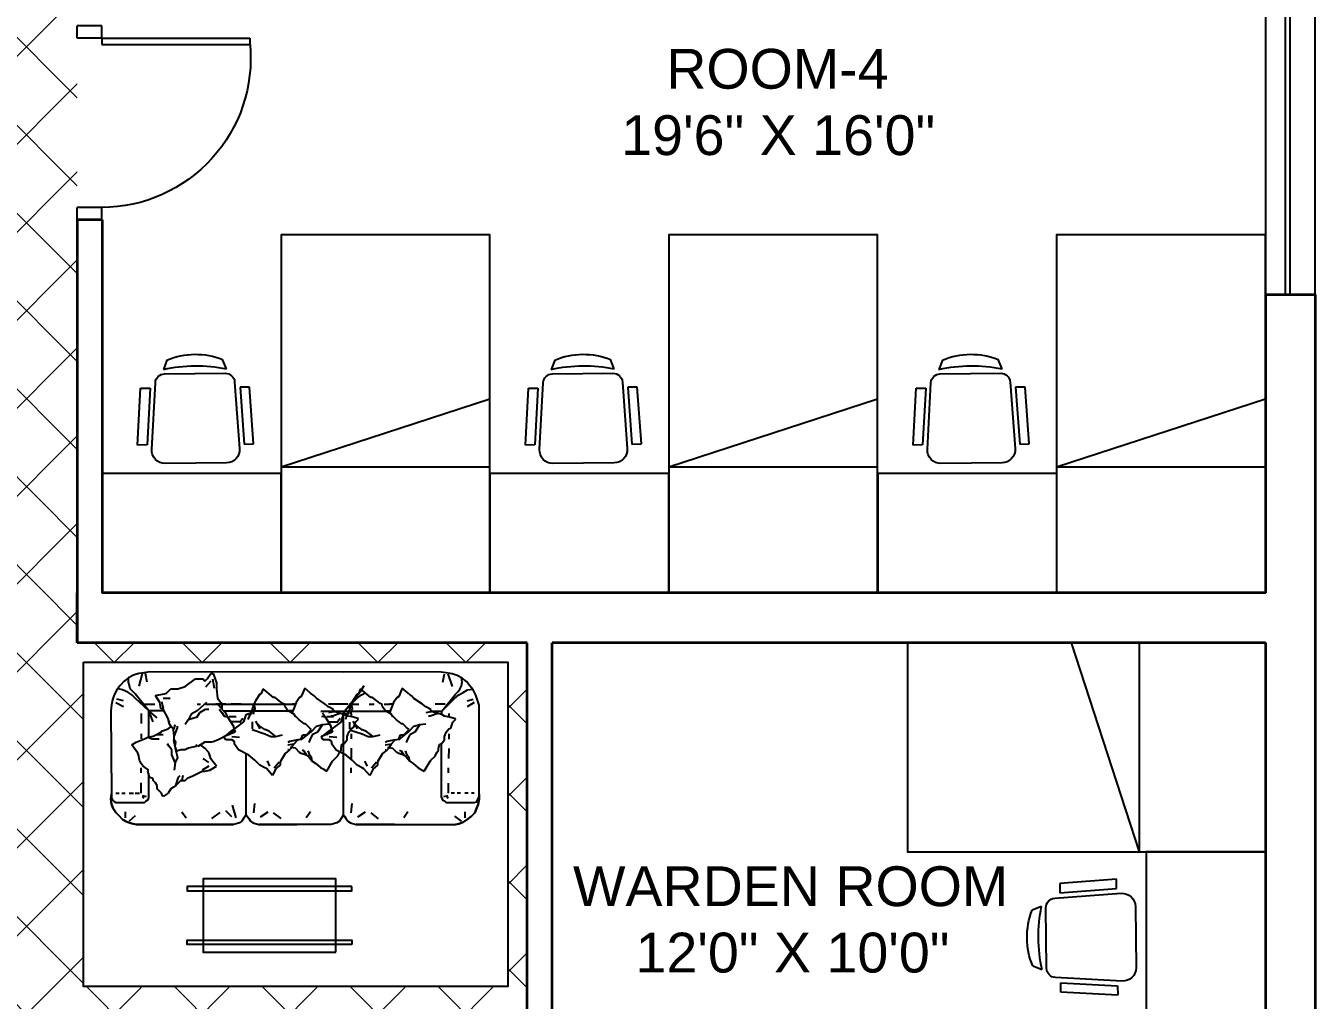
# Model space of a CAD drawing. Header units: inches. Extents: x 132383 to 134532, y 19213 to 20900.
# Drawn here: x 132694.9 to 132954.2, y 20085.7 to 20281.6 of the extents above; entities that cross this region are included whole.
import ezdxf

# ---------------------------------------------------------------- set-up
doc = ezdxf.new("R2010")
doc.units = ezdxf.units.IN
doc.header["$MEASUREMENT"] = 0
for name, color, linetype, lineweight in [('A-Door', 252, 'Continuous', 25), ('A-Hatch', 253, 'Continuous', 9), ('A-Text', 252, 'Continuous', 25), ('A-Wall', 13, 'Continuous', 35), ('A-Win', 140, 'Continuous', 25)]:
    doc.layers.add(name, color=color, linetype=linetype, lineweight=lineweight)
doc.layers.add('A-FURNITURE', color=35, linetype='Continuous')
doc.styles.get("Standard").update_dxf_attribs({"font": 'arial.ttf', "height": 12})

# ---------------------------------------------------------------- blocks, each defined once
blk = doc.blocks.new('bed')
at = {"layer": 'A-FURNITURE'}
for q in [(116487.93, 2680.49), (116487.93, 2666.82)]:
    blk.add_line((116445.93, 2680.49), q, dxfattribs=at)
blk.add_lwpolyline([(116445.93, 2705.82), (116487.93, 2705.82), (116487.93, 2633.82), (116445.93, 2633.82)], close=True, dxfattribs=at)
blk = doc.blocks.new('StuLL_as_2')
for p, q in [((162.9, 577), (-162.9, 577)), ((-232.8, 502.6), (-210.5, 148.9)), ((210.5, 148.9), (232.8, 502.6)), ((-257.8, 478.3), (-307.9, 478.3)), ((-307.9, 478.3), (-288.8, 176.7)), ((-238.7, 176.7), (-257.8, 478.3)), ((238.7, 176.7), (257.8, 478.3)), ((257.8, 478.3), (307.9, 478.3)), ((307.9, 478.3), (288.8, 176.7)), ((-288.8, 176.7), (-238.7, 176.7)), ((288.8, 176.7), (238.7, 176.7)), ((-147.9, 28.8), (-167.4, 78.2)), ((-160.6, 102), (160.6, 102)), ((167.4, 78.2), (147.9, 28.8))]:
    blk.add_line(p, q)
for centre, radius, start, end in [((-162.9, 507), 70, 90, 183.61388), ((162.9, 507), 70, 356.38612, 90), ((-160.6, 152), 50, 183.61388, 270), ((160.6, 152), 50, 270, 356.38612), ((0, 872.7), 812, 258.10424, 281.89576), ((0, 394.4), 394.4, 247.98272, 292.01728)]:
    blk.add_arc(centre, radius, start, end)
blk = doc.blocks.new('kjk')
at = {"layer": 'A-Wall'}
for p, q in [((120211.25, 18898.46), (120211.25, 18908.46)), ((120283.25, 18908.46), (120283.25, 18898.46))]:
    blk.add_line(p, q, dxfattribs=at)
at = {"layer": 'A-Win'}
for p, q in [((120211.25, 18908.46), (120283.25, 18908.46)), ((120211.25, 18903.46), (120283.25, 18903.46)), ((120211.25, 18902.46), (120283.25, 18902.46)), ((120283.25, 18898.46), (120211.25, 18898.46))]:
    blk.add_line(p, q, dxfattribs=at)
blk = doc.blocks.new('D1')
for p, q in [((78341.38, 19846.48), (78341.38, 19876.27)), ((78341.38, 19876.27), (78342.62, 19876.27)), ((78342.62, 19846.48), (78342.62, 19876.25)), ((78306.11, 19846.48), (78308.59, 19846.48)), ((78306.11, 19846.48), (78306.11, 19841.51)), ((78308.59, 19846.48), (78308.59, 19841.51)), ((78342.62, 19846.48), (78341.38, 19846.48)), ((78342.62, 19846.48), (78342.62, 19841.51)), ((78342.62, 19846.48), (78345.11, 19846.48)), ((78345.11, 19846.48), (78345.11, 19841.51)), ((78306.11, 19841.51), (78308.59, 19841.51)), ((78342.62, 19841.51), (78345.11, 19841.51))]:
    blk.add_line(p, q)
blk.add_arc((78338.61, 19846.37), 30.02, 84.7063, 179.8051)
blk = doc.blocks.new('sofa 3')
for p, q in [((-39, 31.875), (-39.75, 31.125)), ((-39.75, 31.125), (-39, 31.875)), ((-38.0625, 32.625), (-39, 31.875)), ((-39, 31.875), (-38.0625, 32.625)), ((-37.125, 33.1875), (-38.0625, 32.625)), ((-38.0625, 32.625), (-37.125, 33.1875)), ((-37.5, 30.9375), (-37.5, 32.25)), ((-36.1875, 33.5625), (-37.125, 33.1875)), ((-37.125, 33.1875), (-36.1875, 33.5625)), ((-35.25, 31.875), (-36.75, 33)), ((-35.0625, 33.75), (-36.1875, 33.5625)), ((-36.1875, 33.5625), (-35.0625, 33.75)), ((-13.5, 33.75), (-35.0625, 33.75)), ((-35.0625, 33.75), (-13.5, 33.75)), ((-24.9375, 30.9375), (-24, 32.25)), ((-21.9375, 33.75), (-13.5, 33.75)), ((-13.5, 33.75), (-21.9375, 33.75)), ((-16.6875, 31.125), (-18.375, 32.4375)), ((-13.875, 32.0625), (-15.5625, 30.9375)), ((-12.9375, 33.5625), (-13.5, 33.75)), ((-12.9375, 33.5625), (-13.5, 33.75)), ((-12.9375, 33.5625), (-13.5, 33.75)), ((-12.9375, 33.5625), (-13.5, 33.75)), ((-12.1875, 33.375), (-12.9375, 33.5625)), ((-12.1875, 33.375), (-12.9375, 33.5625)), ((-12.1875, 33.375), (-12.9375, 33.5625)), ((-12.1875, 33.375), (-12.9375, 33.5625)), ((-11.625, 33), (-12.1875, 33.375)), ((-11.625, 33), (-12.1875, 33.375)), ((-11.625, 33), (-12.1875, 33.375)), ((-11.625, 33), (-12.1875, 33.375)), ((-11.25, 32.4375), (-11.625, 33)), ((-11.25, 32.4375), (-11.625, 33)), ((-11.25, 32.4375), (-11.625, 33)), ((-11.25, 32.4375), (-11.625, 33)), ((-10.875, 31.875), (-11.25, 32.4375)), ((-10.875, 31.875), (-11.25, 32.4375)), ((-10.875, 31.875), (-11.25, 32.4375)), ((-10.6875, 31.5938), (-11.25, 32.4375)), ((-10.6875, 31.5938), (-10.125, 32.4375)), ((-10.6875, 31.5938), (-10.6875, 8.625)), ((-10.5, 31.875), (-10.125, 32.4375)), ((-10.5, 31.875), (-10.125, 32.4375)), ((-10.5, 31.875), (-10.125, 32.4375)), ((-10.125, 32.4375), (-9.75, 33)), ((-10.125, 32.4375), (-9.75, 33)), ((-10.125, 32.4375), (-9.75, 33)), ((-10.125, 32.4375), (-9.75, 33)), ((-9.75, 33), (-9.1875, 33.375)), ((-9.75, 33), (-9.1875, 33.375)), ((-9.75, 33), (-9.1875, 33.375)), ((-9.75, 33), (-9.1875, 33.375)), ((-9.1875, 33.375), (-8.4375, 33.5625)), ((-9.1875, 33.375), (-8.4375, 33.5625)), ((-9.1875, 33.375), (-8.4375, 33.5625)), ((-9.1875, 33.375), (-8.4375, 33.5625)), ((-8.4375, 33.5625), (-7.875, 33.75)), ((-8.4375, 33.5625), (-7.875, 33.75)), ((-8.4375, 33.5625), (-7.875, 33.75)), ((-8.4375, 33.5625), (-7.875, 33.75)), ((-7.875, 33.75), (8.0625, 33.75)), ((-3.375, 30.9375), (-2.4375, 32.25)), ((8.0625, 33.75), (-0.375, 33.75)), ((-0.375, 33.75), (8.0625, 33.75)), ((8.0625, 33.75), (-0.375, 33.75)), ((4.875, 31.125), (3.1875, 32.4375)), ((7.6875, 32.0625), (6, 30.9375)), ((8.625, 33.5625), (8.0625, 33.75)), ((8.625, 33.5625), (8.0625, 33.75)), ((8.625, 33.5625), (8.0625, 33.75)), ((8.625, 33.5625), (8.0625, 33.75)), ((9.375, 33.375), (8.625, 33.5625)), ((9.375, 33.375), (8.625, 33.5625)), ((9.375, 33.375), (8.625, 33.5625)), ((9.375, 33.375), (8.625, 33.5625)), ((9.9375, 33), (9.375, 33.375)), ((9.9375, 33), (9.375, 33.375)), ((9.9375, 33), (9.375, 33.375)), ((9.9375, 33), (9.375, 33.375)), ((10.3125, 32.4375), (9.9375, 33)), ((10.3125, 32.4375), (9.9375, 33)), ((10.3125, 32.4375), (9.9375, 33)), ((10.3125, 32.4375), (9.9375, 33)), ((10.6875, 31.875), (10.3125, 32.4375)), ((10.6875, 31.875), (10.3125, 32.4375)), ((10.6875, 31.875), (10.3125, 32.4375)), ((10.875, 31.5938), (10.3125, 32.4375)), ((10.875, 31.5938), (11.4375, 32.4375)), ((10.875, 31.5938), (10.875, 18)), ((11.0625, 31.875), (11.4375, 32.4375)), ((11.0625, 31.875), (11.4375, 32.4375)), ((11.0625, 31.875), (11.4375, 32.4375)), ((11.4375, 32.4375), (11.8125, 33)), ((11.4375, 32.4375), (11.8125, 33)), ((11.4375, 32.4375), (11.8125, 33)), ((11.4375, 32.4375), (11.8125, 33)), ((11.8125, 33), (12.375, 33.375)), ((11.8125, 33), (12.375, 33.375)), ((11.8125, 33), (12.375, 33.375)), ((11.8125, 33), (12.375, 33.375)), ((12.375, 33.375), (13.125, 33.5625)), ((12.375, 33.375), (13.125, 33.5625)), ((12.375, 33.375), (13.125, 33.5625)), ((12.375, 33.375), (13.125, 33.5625)), ((13.125, 33.5625), (13.6875, 33.75)), ((13.125, 33.5625), (13.6875, 33.75)), ((13.125, 33.5625), (13.6875, 33.75)), ((13.125, 33.5625), (13.6875, 33.75)), ((13.125, 32.25), (13.875, 29.4375)), ((13.6875, 33.75), (35.25, 33.75)), ((35.25, 33.75), (13.6875, 33.75)), ((14.0625, 32.0625), (15.375, 30.75)), ((16.6875, 31.125), (18.5625, 32.4375)), ((25.125, 30.9375), (24.1875, 32.25)), ((35.25, 33.75), (36.1875, 33.5625)), ((36.1875, 33.5625), (35.25, 33.75)), ((35.4375, 31.875), (36.75, 33)), ((36.1875, 33.5625), (37.3125, 33.1875)), ((37.3125, 33.1875), (36.1875, 33.5625)), ((37.3125, 33.1875), (38.25, 32.625)), ((38.25, 32.625), (37.3125, 33.1875)), ((37.6875, 30.9375), (37.6875, 32.25)), ((38.25, 32.625), (39, 31.875)), ((39, 31.875), (38.25, 32.625)), ((39, 31.875), (39.75, 31.125)), ((39.75, 31.125), (39, 31.875)), ((-40.5, 29.25), (-40.6875, 28.125)), ((-40.6875, 28.125), (-40.5, 29.25)), ((-40.125, 30.1875), (-40.5, 29.25)), ((-40.5, 29.25), (-40.125, 30.1875)), ((-40.125, 28.6875), (-40.3125, 28.3125)), ((-39.75, 31.125), (-40.125, 30.1875)), ((-40.125, 30.1875), (-39.75, 31.125)), ((-39.5625, 28.875), (-40.125, 28.6875)), ((-39.1875, 28.875), (-39.5625, 28.875)), ((-38.8125, 28.875), (-39.1875, 28.875)), ((-34.125, 28.875), (-38.8125, 28.875)), ((-33.75, 28.875), (-34.125, 28.875)), ((-33.375, 28.875), (-33.75, 28.875)), ((-33, 28.5), (-33.375, 28.875)), ((-12.375, 31.125), (-12.5625, 29.0625)), ((9.1875, 31.125), (9, 29.0625)), ((33.375, 28.875), (33, 28.5)), ((33.75, 28.875), (33.375, 28.875)), ((34.3125, 28.875), (33.75, 28.875)), ((38.8125, 28.875), (34.3125, 28.875)), ((39.375, 28.875), (38.8125, 28.875)), ((39.75, 28.875), (39.375, 28.875)), ((39.75, 31.125), (40.3125, 30.1875)), ((40.3125, 30.1875), (39.75, 31.125)), ((40.125, 28.6875), (39.75, 28.875)), ((40.5, 28.3125), (40.125, 28.6875)), ((40.3125, 30.1875), (40.6875, 29.25)), ((40.6875, 29.25), (40.3125, 30.1875)), ((40.6875, 29.25), (40.875, 28.125)), ((40.875, 28.125), (40.6875, 29.25)), ((-40.6875, 27), (-40.6875, 28.125)), ((-40.6875, 28.125), (-40.6875, 27)), ((-40.5, 27.9375), (-40.6875, 27.5625)), ((-40.6875, 27.5625), (-40.6875, 27)), ((-40.6875, 27), (-40.6875, 8.625)), ((-40.6875, 27), (-40.6875, 8.625)), ((-40.3125, 28.3125), (-40.5, 27.9375)), ((-39.5625, 26.8125), (-39, 26.8125)), ((-38.25, 26.8125), (-37.5, 26.8125)), ((-36.5625, 26.8125), (-35.8125, 26.8125)), ((-35.25, 26.8125), (-34.5, 26.8125)), ((-33.9375, 26.8125), (-33.9375, 24.5625)), ((-33.75, 27.5625), (-33.5625, 27.9375)), ((-33.75, 27.375), (-32.8125, 27.5625)), ((-32.625, 28.3125), (-33, 28.5)), ((-32.4375, 27.9375), (-32.625, 28.3125)), ((-32.25, 27.5625), (-32.4375, 27.9375)), ((-32.25, 27), (-32.25, 27.5625)), ((-32.25, 15.75), (-32.25, 27)), ((27, 25.5), (27.5625, 25.875)), ((27.5625, 25.875), (28.125, 26.8125)), ((28.125, 26.8125), (29.25, 27.5625)), ((29.25, 27.5625), (29.4375, 27.375)), ((29.4375, 27.375), (29.625, 26.8125)), ((29.625, 26.8125), (30.5625, 25.875)), ((30.5625, 25.875), (30.5625, 25.5)), ((32.625, 28.3125), (32.4375, 27.9375)), ((32.4375, 27.9375), (32.4375, 27.5625)), ((32.4375, 27.5625), (32.4375, 27)), ((32.4375, 27), (32.4375, 22.5)), ((33, 28.5), (32.625, 28.3125)), ((33.9375, 27.375), (33, 27.5625)), ((33.9375, 27.5625), (33.5625, 27.9375)), ((34.125, 26.8125), (34.125, 24.5625)), ((35.4375, 26.8125), (34.5, 26.8125)), ((36.75, 26.8125), (35.8125, 26.8125)), ((38.4375, 26.8125), (37.6875, 26.8125)), ((39.75, 26.8125), (39, 26.8125)), ((40.6875, 27.9375), (40.5, 28.3125)), ((40.875, 28.125), (40.6875, 27)), ((40.6875, 27), (40.875, 28.125)), ((40.6875, 27.5625), (40.6875, 27.9375)), ((40.6875, 27), (40.6875, 27.5625)), ((40.875, 8.625), (40.6875, 27)), ((40.875, 8.625), (40.6875, 27)), ((-17.25, 21.375), (-16.5, 22.875)), ((-16.5, 22.875), (-15.1875, 21.375)), ((4.3125, 21.375), (5.0625, 22.875)), ((5.0625, 22.875), (6.375, 21.375)), ((22.875, 23.0625), (20.625, 21.9375)), ((23.8125, 23.4375), (22.875, 23.0625)), ((23.4375, 23.25), (23.4375, 23.25)), ((24.375, 24), (23.8125, 23.4375)), ((25.3125, 24), (24.375, 24)), ((24.9375, 22.875), (25.125, 24)), ((25.125, 24), (25.3125, 24)), ((25.3125, 24), (26.4375, 25.125)), ((25.875, 23.25), (25.5, 22.875)), ((26.4375, 25.125), (25.875, 23.25)), ((26.4375, 25.125), (27, 25.5)), ((30.5625, 25.5), (30.5625, 25.125)), ((30.5625, 25.125), (30.9375, 24.5625)), ((30.9375, 24.5625), (31.5, 24)), ((31.5, 24), (31.5, 23.625)), ((31.5, 23.625), (32.25, 23.25)), ((32.25, 23.25), (32.625, 21.9375)), ((-33.9375, 22.3125), (-33.9375, 21.1875)), ((-28.5, 21.9375), (-29.8125, 19.6875)), ((-27.5625, 21.375), (-28.5, 21.9375)), ((-27.1875, 21.1875), (-27.5625, 21.375)), ((-26.0625, 20.25), (-27.1875, 21.1875)), ((-25.3125, 19.6875), (-26.0625, 20.25)), ((-18.1875, 20.625), (-17.25, 21.375)), ((-18.1875, 19.875), (-18.1875, 20.625)), ((-16.875, 21.1875), (-18, 19.875)), ((-15.9375, 20.8125), (-15.375, 19.6875)), ((-15.1875, 21.375), (-14.8125, 21.1875)), ((-14.8125, 21.1875), (-13.6875, 20.625)), ((-13.6875, 20.625), (-12.5625, 19.5)), ((-12.375, 22.3125), (-12.375, 21.1875)), ((-6.9375, 21.9375), (-8.25, 19.6875)), ((-6, 21.375), (-6.9375, 21.9375)), ((-5.625, 21.1875), (-6, 21.375)), ((-4.5, 20.25), (-5.625, 21.1875)), ((-3.75, 19.6875), (-4.5, 20.25)), ((3.375, 20.625), (4.3125, 21.375)), ((3.375, 19.875), (3.375, 20.625)), ((4.6875, 21.1875), (3.5625, 19.875)), ((5.625, 20.8125), (6.1875, 19.6875)), ((6.375, 21.375), (6.75, 21.1875)), ((6.75, 21.1875), (7.875, 20.625)), ((7.875, 20.625), (9, 19.5)), ((18.9375, 21.75), (17.4375, 20.8125)), ((17.4375, 20.8125), (18.75, 19.125)), ((20.0625, 21.9375), (18.9375, 21.75)), ((19.125, 20.8125), (20.625, 21.75)), ((19.125, 20.0625), (20.4375, 19.125)), ((20.625, 21.9375), (20.0625, 21.9375)), ((26.0625, 18.9375), (26.625, 20.0625)), ((26.625, 20.0625), (26.8125, 21.75)), ((26.625, 20.0625), (27.375, 18.375)), ((32.625, 21.9375), (32.4375, 21.75)), ((32.4375, 21.75), (33.1875, 21.1875)), ((33.1875, 21.1875), (33.75, 20.8125)), ((33.75, 20.8125), (34.125, 20.25)), ((34.125, 22.3125), (34.125, 21.1875)), ((34.125, 20.25), (34.5, 19.5)), ((-33.9375, 16.875), (-33.9375, 19.125)), ((-31.3125, 17.8125), (-31.6875, 17.25)), ((-31.6875, 17.25), (-31.6875, 16.875)), ((-30.9375, 18.5625), (-31.3125, 17.8125)), ((-30, 19.5), (-30.9375, 18.5625)), ((-29.8125, 19.6875), (-30, 19.5)), ((-25.3125, 19.6875), (-25.125, 18.75)), ((-24.5625, 18.75), (-25.3125, 19.6875)), ((-25.125, 18.75), (-24.75, 18.375)), ((-24.75, 18.375), (-24.375, 17.4375)), ((-24, 18.375), (-24.5625, 18.75)), ((-23.4375, 17.4375), (-24, 18.375)), ((-24, 18.375), (-22.875, 18)), ((-23.0625, 17.25), (-23.4375, 17.4375)), ((-22.875, 18), (-22.5, 17.8125)), ((-22.5, 17.8125), (-21.5625, 16.875)), ((-20.625, 16.875), (-20.25, 17.25)), ((-20.25, 17.25), (-19.3125, 18)), ((-20.0625, 17.25), (-19.875, 17.25)), ((-19.3125, 18), (-18.1875, 19.875)), ((-12.5625, 19.5), (-11.25, 18.375)), ((-12.375, 16.875), (-12.375, 19.125)), ((-11.25, 18.375), (-9, 17.25)), ((-9.75, 17.8125), (-10.125, 17.25)), ((-10.125, 17.25), (-10.125, 16.875)), ((-9.375, 18.5625), (-9.75, 17.8125)), ((-8.4375, 19.5), (-9.375, 18.5625)), ((-9, 17.25), (-8.0625, 15.9375)), ((-8.25, 19.6875), (-8.4375, 19.5)), ((-3.75, 19.6875), (-3.5625, 18.75)), ((-3, 18.75), (-3.75, 19.6875)), ((-3.5625, 18.75), (-3.1875, 18.375)), ((-3.1875, 18.375), (-2.8125, 17.4375)), ((-2.4375, 18.375), (-3, 18.75)), ((-1.875, 17.4375), (-2.4375, 18.375)), ((-2.4375, 18.375), (-1.3125, 18)), ((-1.5, 17.25), (-1.875, 17.4375)), ((-1.3125, 18), (-0.9375, 17.8125)), ((-0.9375, 17.8125), (0, 16.875)), ((0.9375, 16.875), (1.3125, 17.25)), ((1.3125, 17.25), (2.25, 18)), ((1.5, 17.25), (1.6875, 17.25)), ((2.25, 18), (3.375, 19.875)), ((9, 19.5), (10.3125, 18.375)), ((10.3125, 18.375), (12.5625, 17.25)), ((12.5625, 17.25), (13.5, 15.9375)), ((18.75, 19.125), (18.75, 18.9375)), ((18.75, 18.9375), (19.125, 17.8125)), ((19.125, 17.8125), (20.0625, 16.875)), ((24.1875, 17.0625), (24.375, 17.25)), ((24.375, 17.25), (25.3125, 17.25)), ((25.3125, 17.25), (26.0625, 17.4375)), ((26.4375, 17.4375), (26.0625, 18.9375)), ((26.0625, 17.4375), (26.25, 17.4375)), ((26.25, 17.4375), (26.625, 16.5)), ((27, 15), (26.4375, 17.4375)), ((27.375, 18.375), (27.375, 17.25)), ((27.375, 17.25), (27.9375, 16.5)), ((34.5, 19.5), (34.6875, 18.375)), ((34.6875, 18.375), (34.875, 18)), ((34.875, 18), (36.1875, 16.125)), ((-33.9375, 13.6875), (-33.9375, 14.8125)), ((-32.25, 15.9375), (-33, 15)), ((-33, 15), (-33, 14.25)), ((-31.875, 15.9375), (-32.25, 15.9375)), ((-31.6875, 16.875), (-31.875, 15.9375)), ((-25.3125, 13.875), (-24.75, 15)), ((-22.875, 15), (-25.125, 13.125)), ((-24.75, 15), (-24.5625, 15.5625)), ((-22.875, 14.8125), (-23.25, 13.875)), ((-22.125, 15), (-22.875, 14.8125)), ((-21.1875, 15.9375), (-22.125, 15)), ((-22.125, 15), (-20.25, 15.375)), ((-21.5625, 16.875), (-20.4375, 16.6875)), ((-21.1875, 15.9375), (-20.625, 16.875)), ((-20.8125, 15.9375), (-21.1875, 15.9375)), ((-19.875, 16.125), (-20.8125, 15.9375)), ((-20.25, 15.375), (-19.875, 15.5625)), ((-12.375, 13.6875), (-12.375, 14.8125)), ((-10.6875, 15.9375), (-11.4375, 15)), ((-11.4375, 15), (-11.4375, 14.25)), ((-10.3125, 15.9375), (-10.6875, 15.9375)), ((-10.125, 16.875), (-10.3125, 15.9375)), ((-7.5, 14.25), (-9.1875, 14.4375)), ((-8.0625, 15.9375), (-8.0625, 15.375)), ((-8.0625, 15.375), (-7.5, 15)), ((-7.5, 15), (-6.1875, 15)), ((-5.8125, 14.4375), (-7.3125, 13.125)), ((-6.1875, 15), (-5.8125, 14.4375)), ((-5.8125, 14.25), (-5.625, 14.4375)), ((-3.75, 13.875), (-3.1875, 15)), ((-1.3125, 15), (-3.5625, 13.125)), ((-3.1875, 15), (-3, 15.5625)), ((-1.3125, 14.8125), (-1.6875, 13.875)), ((-0.5625, 15), (-1.3125, 14.8125)), ((0.375, 15.9375), (-0.5625, 15)), ((-0.5625, 15), (1.3125, 15.375)), ((0, 16.875), (1.125, 16.6875)), ((0.375, 15.9375), (0.9375, 16.875)), ((0.75, 15.9375), (0.375, 15.9375)), ((1.6875, 16.125), (0.75, 15.9375)), ((1.3125, 15.375), (1.6875, 15.5625)), ((14.0625, 14.25), (12.375, 14.4375)), ((13.5, 15.9375), (13.5, 15.375)), ((13.5, 15.375), (14.0625, 15)), ((14.0625, 15), (15.375, 15)), ((15.75, 14.4375), (14.25, 13.125)), ((15.375, 15), (15.75, 14.4375)), ((15.75, 14.25), (15.9375, 14.4375)), ((15.9375, 14.4375), (17.0625, 15)), ((17.0625, 15), (18, 15.375)), ((18, 15.375), (18.5625, 15.5625)), ((18.5625, 15.5625), (18.9375, 15.5625)), ((18.9375, 15.5625), (20.25, 15.5625)), ((20.0625, 16.875), (21, 16.125)), ((20.0625, 15.5625), (21.5625, 16.5)), ((20.25, 15.5625), (20.0625, 15.5625)), ((21.5625, 16.5), (21.9375, 16.125)), ((21.9375, 16.5), (23.0625, 16.6875)), ((21.9375, 16.125), (21.9375, 16.5)), ((23.0625, 16.6875), (23.625, 16.875)), ((23.625, 16.875), (24.1875, 17.0625)), ((26.625, 16.5), (26.4375, 15.5625)), ((26.4375, 15.5625), (26.8125, 15)), ((26.8125, 15), (26.8125, 14.25)), ((27.9375, 16.5), (28.3125, 15.9375)), ((31.125, 14.8125), (30.1875, 14.8125)), ((31.6875, 14.8125), (31.125, 14.8125)), ((32.625, 14.4375), (31.5, 14.25)), ((32.625, 14.4375), (31.6875, 14.8125)), ((32.4375, 14.4375), (32.4375, 8.625)), ((33.375, 14.8125), (32.625, 14.4375)), ((34.875, 15.375), (33.375, 14.8125)), ((34.125, 13.6875), (34.125, 14.8125)), ((35.25, 15.5625), (34.875, 15.375)), ((36.1875, 16.125), (35.25, 15.5625)), ((-34.5, 12.1875), (-34.875, 11.0625)), ((-34.3125, 12.375), (-34.5, 12.1875)), ((-33.9375, 12.5625), (-34.3125, 12.375)), ((-33.375, 13.3125), (-33.9375, 12.5625)), ((-33.1875, 13.875), (-33.375, 13.3125)), ((-33, 14.25), (-33.1875, 13.875)), ((-27.5625, 11.625), (-28.875, 11.4375)), ((-27.5625, 11.625), (-26.4375, 13.3125)), ((-26.25, 12), (-27.5625, 11.625)), ((-26.4375, 13.3125), (-25.3125, 13.875)), ((-25.125, 13.125), (-26.25, 12)), ((-24, 13.875), (-25.125, 12.75)), ((-25.125, 12.75), (-24.9375, 12.5625)), ((-24.9375, 12.5625), (-24.5625, 12.1875)), ((-24.5625, 12.1875), (-23.8125, 11.4375)), ((-23.25, 13.875), (-24, 13.875)), ((-23.8125, 11.4375), (-23.4375, 11.4375)), ((-23.4375, 11.4375), (-23.0625, 11.0625)), ((-17.25, 14.25), (-18.75, 13.875)), ((-16.125, 14.25), (-17.25, 14.25)), ((-17.25, 14.25), (-15.75, 13.125)), ((-14.8125, 13.6875), (-16.125, 14.25)), ((-15.75, 13.125), (-14.8125, 12.75)), ((-12, 12.75), (-14.8125, 13.6875)), ((-14.8125, 12.75), (-13.6875, 12)), ((-12.75, 10.875), (-13.6875, 12.5625)), ((-13.6875, 12), (-13.3125, 11.625)), ((-12.9375, 12.1875), (-13.3125, 11.0625)), ((-12.75, 12.375), (-12.9375, 12.1875)), ((-12.375, 12.5625), (-12.75, 12.375)), ((-11.8125, 13.3125), (-12.375, 12.5625)), ((-12, 11.0625), (-12, 12.5625)), ((-11.625, 13.875), (-11.8125, 13.3125)), ((-11.4375, 14.25), (-11.625, 13.875)), ((-8.625, 12.1875), (-10.125, 11.0625)), ((-7.3125, 13.125), (-8.625, 12.1875)), ((-8.25, 13.3125), (-5.8125, 14.25)), ((-6.9375, 13.875), (-8.25, 12.75)), ((-7.875, 12.1875), (-8.25, 13.3125)), ((-7.875, 12), (-7.875, 12.1875)), ((-6.9375, 10.5), (-7.875, 12)), ((-6, 11.625), (-7.3125, 11.4375)), ((-6, 11.625), (-4.875, 13.3125)), ((-4.6875, 12), (-6, 11.625)), ((-4.875, 13.3125), (-3.75, 13.875)), ((-3.5625, 13.125), (-4.6875, 12)), ((-2.4375, 13.875), (-3.5625, 12.75)), ((-3.5625, 12.75), (-3.375, 12.5625)), ((-3.375, 12.5625), (-3, 12.1875)), ((-3, 12.1875), (-2.25, 11.4375)), ((-1.6875, 13.875), (-2.4375, 13.875)), ((-2.25, 11.4375), (-1.875, 11.4375)), ((-1.875, 11.4375), (-1.5, 11.0625)), ((4.3125, 14.25), (2.8125, 13.875)), ((5.4375, 14.25), (4.3125, 14.25)), ((4.3125, 14.25), (5.8125, 13.125)), ((6.75, 13.6875), (5.4375, 14.25)), ((5.8125, 13.125), (6.75, 12.75)), ((9.5625, 12.75), (6.75, 13.6875)), ((6.75, 12.75), (7.875, 12)), ((8.8125, 10.875), (7.875, 12.5625)), ((7.875, 12), (8.25, 11.625)), ((9.5625, 11.0625), (9.5625, 12.5625)), ((12.9375, 12.1875), (11.4375, 11.0625)), ((14.25, 13.125), (12.9375, 12.1875)), ((13.3125, 13.3125), (15.75, 14.25)), ((14.625, 13.875), (13.3125, 12.75)), ((13.6875, 12.1875), (13.3125, 13.3125)), ((13.6875, 12), (13.6875, 12.1875)), ((14.625, 10.5), (13.6875, 12)), ((23.625, 10.5), (24.375, 11.625)), ((26.8125, 14.25), (26.0625, 12.375)), ((26.0625, 12.375), (26.0625, 12)), ((26.8125, 12.5625), (26.625, 11.625)), ((26.8125, 14.25), (27, 12.75)), ((27, 12.75), (26.8125, 12.5625)), ((27, 12.75), (27.5625, 12)), ((28.125, 12.5625), (27.375, 12)), ((27.5625, 12), (27.9375, 11.4375)), ((27.9375, 11.4375), (28.125, 10.3125)), ((29.625, 13.125), (28.125, 12.5625)), ((29.8125, 13.875), (29.25, 13.875)), ((29.8125, 13.3125), (29.625, 13.125)), ((30.75, 13.875), (29.8125, 13.875)), ((30.75, 13.875), (29.8125, 13.3125)), ((31.5, 14.25), (30.75, 13.875)), ((34.125, 9.1875), (34.125, 11.4375)), ((-40.6875, 8.625), (-40.6875, 7.3125)), ((-40.6875, 8.625), (-40.6875, 7.3125)), ((-34.875, 11.0625), (-35.4375, 10.5)), ((-35.4375, 10.5), (-35.4375, 10.3125)), ((-35.4375, 10.3125), (-34.125, 9.9375)), ((-32.4375, 8.625), (-35.4375, 4.875)), ((-32.4375, 8.625), (-35.25, 5.8125)), ((-34.125, 9.9375), (-33, 9.75)), ((-33.9375, 9.1875), (-33.9375, 9.75)), ((-33, 9.75), (-32.4375, 9.375)), ((-32.4375, 9.375), (-31.5, 9.1875)), ((-32.4375, 9.375), (-32.4375, 8.625)), ((-30.1875, 8.625), (-32.4375, 8.625)), ((-31.5, 9.1875), (-29.8125, 9.75)), ((-31.5, 9.1875), (-30.375, 8.8125)), ((-30.375, 8.8125), (-30, 8.8125)), ((-30.375, 8.8125), (-29.625, 8.0625)), ((-30, 8.8125), (-28.875, 9)), ((-29.8125, 9.75), (-29.4375, 9.75)), ((-23.0625, 11.0625), (-22.3125, 10.5)), ((-22.3125, 10.5), (-21.75, 9.9375)), ((-21.75, 9.9375), (-21.5625, 9.9375)), ((-21.5625, 9.9375), (-21.375, 9.375)), ((-21.375, 9.375), (-20.0625, 8.625)), ((-21.1875, 8.0625), (-20.8125, 9)), ((-21, 8.625), (-20.25, 8.625)), ((-11.8125, 8.625), (-20.9625, 8.625)), ((-5.625, 8.625), (-20.9625, 8.625)), ((-20.0625, 8.625), (-20.0625, 8.8125)), ((-20.0625, 8.8125), (-19.3125, 7.6875)), ((-20.0625, 8.625), (-20.0625, 8.625)), ((-13.3125, 11.0625), (-13.875, 10.5)), ((-13.875, 10.5), (-13.875, 10.3125)), ((-13.875, 10.3125), (-12.5625, 9.9375)), ((-10.875, 8.625), (-13.875, 4.875)), ((-10.875, 8.625), (-13.6875, 5.8125)), ((-12.5625, 9.9375), (-11.4375, 9.75)), ((-12.5625, 8.0625), (-12.375, 8.625)), ((-12.375, 9.1875), (-12.375, 9.75)), ((-12.375, 8.625), (-12.1875, 9.375)), ((-12, 8.25), (-11.8125, 9)), ((-11.8125, 9), (-11.25, 9.9375)), ((-10.6875, 9.375), (-11.8125, 9)), ((-11.4375, 9.75), (-10.875, 9.375)), ((-11.25, 9.9375), (-11.0625, 10.5)), ((-10.875, 9.375), (-9.9375, 9.1875)), ((-10.875, 9.375), (-10.875, 8.625)), ((-8.625, 8.625), (-10.875, 8.625)), ((-10.5, 9.9375), (-10.6875, 9.375)), ((-10.125, 11.0625), (-10.5, 9.9375)), ((-9.9375, 10.3125), (-9.1875, 11.25)), ((-9.9375, 9.1875), (-8.25, 9.75)), ((-9.9375, 9.1875), (-8.8125, 8.8125)), ((-9.1875, 11.0625), (-7.3125, 11.0625)), ((-8.8125, 8.8125), (-8.4375, 8.8125)), ((-8.8125, 8.8125), (-8.0625, 8.0625)), ((-8.4375, 9.9375), (-6.9375, 9.9375)), ((-8.4375, 8.8125), (-7.3125, 9)), ((-8.25, 9.75), (-7.875, 9.75)), ((-6.5625, 9.9375), (-6.9375, 10.5)), ((-5.8125, 9.75), (-6.5625, 9.9375)), ((-6, 9), (-6.5625, 9.9375)), ((-1.5, 11.0625), (-0.75, 10.5)), ((-0.75, 10.5), (-0.1875, 9.9375)), ((-0.1875, 9.9375), (0, 9.9375)), ((0, 9.9375), (0.1875, 9.375)), ((0.1875, 9.375), (1.5, 8.625)), ((0.375, 8.0625), (0.75, 9)), ((0.5625, 8.625), (1.3125, 8.625)), ((9.75, 8.625), (0.6, 8.625)), ((15.9375, 8.625), (0.6, 8.625)), ((1.5, 8.625), (1.5, 8.8125)), ((1.5, 8.8125), (2.25, 7.6875)), ((1.5, 8.625), (1.5, 8.625)), ((9, 8.0625), (9.1875, 8.625)), ((9.1875, 8.625), (9.375, 9.375)), ((9.5625, 8.25), (9.75, 9)), ((9.75, 9), (10.3125, 9.9375)), ((10.875, 9.375), (9.75, 9)), ((10.3125, 9.9375), (10.5, 10.5)), ((11.0625, 9.9375), (10.875, 9.375)), ((11.4375, 11.0625), (11.0625, 9.9375)), ((11.625, 10.3125), (12.375, 11.25)), ((12.375, 11.0625), (14.25, 11.0625)), ((13.125, 9.9375), (14.625, 9.9375)), ((15, 9.9375), (14.625, 10.5)), ((15.75, 9.75), (15, 9.9375)), ((15.5625, 9), (15, 9.9375)), ((16.3125, 8.25), (15.5625, 9)), ((16.3125, 9), (15.75, 9.75)), ((16.875, 8.25), (16.3125, 9)), ((19.6875, 6.75), (21.75, 8.625)), ((21.1875, 9), (19.875, 8.25)), ((21.75, 9.9375), (21.1875, 9)), ((23.625, 10.5), (21.75, 9.9375)), ((21.75, 8.625), (23.0625, 9.375)), ((23.0625, 9.375), (23.625, 10.5)), ((27.75, 11.0625), (27.9375, 10.875)), ((28.125, 10.3125), (29.25, 8.25)), ((29.0625, 8.625), (32.4375, 8.625)), ((30.5625, 10.125), (32.4375, 8.625)), ((31.5, 11.0625), (32.4375, 8.625)), ((32.4375, 8.625), (35.4375, 5.8125)), ((32.4375, 8.625), (35.4375, 4.875)), ((40.6875, 7.3125), (40.875, 8.625)), ((40.6875, 7.3125), (40.875, 8.625)), ((-40.6875, 7.3125), (-40.3125, 6.1875)), ((-40.6875, 7.3125), (-40.3125, 6.1875)), ((-40.3125, 6.1875), (-39.9375, 5.0625)), ((-40.3125, 6.1875), (-39.9375, 5.0625)), ((-39.5625, 6.75), (-38.0625, 7.6875)), ((-38.0625, 6.375), (-39.375, 6)), ((-35.25, 5.8125), (-36.1875, 5.0625)), ((-33.1875, 7.125), (-30.9375, 7.125)), ((-29.625, 8.0625), (-30, 8.25)), ((-29.625, 8.0625), (-28.875, 7.6875)), ((-28.875, 7.6875), (-28.125, 7.125)), ((-28.6875, 7.5), (-28.6875, 7.5)), ((-28.125, 7.125), (-26.25, 5.8125)), ((-26.25, 5.8125), (-25.6875, 5.25)), ((-22.5, 5.625), (-21.75, 6.75)), ((-21.75, 6.75), (-21.1875, 8.0625)), ((-21.5625, 7.125), (-20.8125, 7.125)), ((-19.6875, 7.125), (-21, 7.125)), ((-19.3125, 7.6875), (-19.125, 7.125)), ((-19.125, 7.125), (-18.75, 6.9375)), ((-18.75, 6.9375), (-18, 6.375)), ((-18, 6.375), (-17.0625, 5.625)), ((-16.3125, 7.125), (-17.4375, 7.125)), ((-13.6875, 5.8125), (-14.625, 5.0625)), ((-11.8125, 7.125), (-14.0625, 7.125)), ((-13.6875, 4.875), (-12.75, 6.375)), ((-12.75, 6.375), (-12.375, 7.125)), ((-12.375, 7.125), (-12.5625, 8.0625)), ((-12.375, 7.125), (-12, 8.25)), ((-11.625, 7.125), (-9.375, 7.125)), ((-9.5625, 7.125), (-8.4375, 7.125)), ((-9.5625, 7.125), (-7.3125, 7.125)), ((-8.0625, 8.0625), (-8.4375, 8.25)), ((-8.0625, 8.0625), (-7.3125, 7.6875)), ((-7.3125, 7.6875), (-6.5625, 7.125)), ((-7.125, 7.5), (-7.125, 7.5)), ((-6.5625, 7.125), (-4.6875, 5.8125)), ((-4.6875, 5.8125), (-4.125, 5.25)), ((-0.9375, 5.625), (-0.1875, 6.75)), ((-0.1875, 6.75), (0.375, 8.0625)), ((19.875, 7.125), (-0.0268, 7.125)), ((0, 7.125), (0.75, 7.125)), ((1.875, 7.125), (0.5625, 7.125)), ((2.25, 7.6875), (2.4375, 7.125)), ((2.4375, 7.125), (2.8125, 6.9375)), ((2.8125, 6.9375), (3.5625, 6.375)), ((3.5625, 6.375), (4.5, 5.625)), ((5.25, 7.125), (4.125, 7.125)), ((9.75, 7.125), (7.5, 7.125)), ((7.875, 4.875), (8.8125, 6.375)), ((8.8125, 6.375), (9.1875, 7.125)), ((9.1875, 7.125), (9, 8.0625)), ((9.1875, 7.125), (9.5625, 8.25)), ((12, 7.125), (13.125, 7.125)), ((12, 7.125), (14.25, 7.125)), ((15.375, 7.125), (16.3125, 7.125)), ((16.3125, 7.125), (16.3125, 8.25)), ((16.3125, 8.25), (16.875, 7.5)), ((16.5, 6.75), (16.3125, 7.125)), ((16.5, 7.125), (17.625, 7.125)), ((17.25, 5.8125), (16.5, 6.75)), ((16.875, 7.5), (17.25, 7.125)), ((17.4375, 3.75), (17.25, 5.8125)), ((19.875, 8.25), (19.125, 8.25)), ((21.75, 7.125), (21, 7.125)), ((29.25, 5.8125), (27.75, 5.8125)), ((29.25, 8.25), (29.8125, 8.0625)), ((29.625, 6.5625), (29.25, 8.0625)), ((29.8125, 8.0625), (30, 6.75)), ((30, 6.75), (30.9375, 5.25)), ((33.375, 7.125), (31.125, 7.125)), ((35.4375, 5.8125), (36.1875, 5.0625)), ((39.75, 6.75), (38.0625, 7.6875)), ((38.0625, 6.375), (39.5625, 6)), ((40.125, 5.0625), (40.5, 6.1875)), ((40.125, 5.0625), (40.5, 6.1875)), ((40.5, 6.1875), (40.6875, 7.3125)), ((40.5, 6.1875), (40.6875, 7.3125)), ((-39.9375, 5.0625), (-39.375, 3.9375)), ((-39.9375, 5.0625), (-39.375, 3.9375)), ((-39.375, 3.9375), (-38.625, 3)), ((-39.375, 3.9375), (-38.625, 3)), ((-38.0625, 3.9375), (-39.1875, 3.75)), ((-38.625, 3), (-37.875, 2.0625)), ((-38.625, 3), (-37.875, 2.0625)), ((-37.125, 4.5), (-38.0625, 3.9375)), ((-36.1875, 5.0625), (-37.125, 4.5)), ((-36.75, 3), (-36.9375, 2.25)), ((-36.375, 3.75), (-36.75, 3)), ((-36, 4.3125), (-36.375, 3.75)), ((-35.4375, 4.875), (-36, 4.3125)), ((-33.75, 0.375), (-34.6875, 3.1875)), ((-25.6875, 5.25), (-24.9375, 4.6875)), ((-24.9375, 4.6875), (-23.625, 3.5625)), ((-23.625, 3.5625), (-22.875, 5.4375)), ((-22.875, 5.4375), (-22.5, 5.625)), ((-17.0625, 5.625), (-16.6875, 5.625)), ((-16.6875, 5.625), (-14.4375, 3.75)), ((-14.625, 5.0625), (-15.5625, 4.5)), ((-14.8125, 3.75), (-15.1875, 3)), ((-14.4375, 4.3125), (-14.8125, 3.75)), ((-14.4375, 3.75), (-13.875, 4.875)), ((-13.875, 4.875), (-14.4375, 4.3125)), ((-13.875, 4.875), (-13.6875, 4.875)), ((-4.125, 5.25), (-3.375, 4.6875)), ((-3.375, 4.6875), (-2.0625, 3.5625)), ((-2.0625, 3.5625), (-1.3125, 5.4375)), ((-1.3125, 5.4375), (-0.9375, 5.625)), ((4.5, 5.625), (4.875, 5.625)), ((4.875, 5.625), (7.125, 3.75)), ((7.125, 3.75), (7.6875, 4.875)), ((7.6875, 4.875), (7.875, 4.875)), ((17.4375, 2.4375), (17.4375, 3.75)), ((18.375, 1.5), (18, 3.5625)), ((18.75, 2.0625), (19.875, 3.375)), ((24.375, 3.1875), (22.125, 1.5)), ((26.0625, 3.75), (24.375, 3.1875)), ((27.5625, 3.75), (26.0625, 3.75)), ((28.5, 4.6875), (27.5625, 3.75)), ((29.0625, 4.875), (28.5, 4.6875)), ((30.9375, 5.25), (29.0625, 4.875)), ((33.9375, 0.375), (34.6875, 3.1875)), ((35.4375, 4.875), (36, 4.3125)), ((36, 4.3125), (36.5625, 3.75)), ((36.1875, 5.0625), (37.125, 4.5)), ((36.5625, 3.75), (36.75, 3)), ((36.75, 3), (36.9375, 2.25)), ((37.125, 4.5), (38.25, 3.9375)), ((37.875, 2.0625), (38.8125, 3)), ((37.875, 2.0625), (38.8125, 3)), ((38.25, 3.9375), (39.1875, 3.75)), ((38.8125, 3), (39.5625, 3.9375)), ((38.8125, 3), (39.5625, 3.9375)), ((39.5625, 3.9375), (40.125, 5.0625)), ((39.5625, 3.9375), (40.125, 5.0625)), ((-37.875, 2.0625), (-36.9375, 1.3125)), ((-37.875, 2.0625), (-36.9375, 1.3125)), ((-36.9375, 2.25), (-36.75, 1.3125)), ((-36.9375, 1.3125), (-35.8125, 0.75)), ((-36.9375, 1.3125), (-35.8125, 0.75)), ((-35.8125, 0.75), (-34.6875, 0.375)), ((-35.8125, 0.75), (-34.6875, 0.375)), ((-34.6875, 0.375), (-33.375, 0.1875)), ((-34.6875, 0.375), (-33.375, 0.1875)), ((-33.375, 0.1875), (-32.25, 0)), ((-33.375, 0.1875), (-32.25, 0)), ((-32.625, 2.25), (-33, 0.375)), ((-32.25, 0), (32.25, 0)), ((-10.6875, 0), (32.25, 0)), ((18.1875, 0.375), (17.4375, 2.4375)), ((18.75, 0.375), (18.1875, 0.375)), ((19.5, 1.5), (18.75, 0.375)), ((20.0625, 2.0625), (19.5, 1.5)), ((20.4375, 1.5), (20.0625, 2.0625)), ((22.125, 1.5), (20.4375, 1.5)), ((32.25, 0), (33.5625, 0.1875)), ((32.25, 0), (33.5625, 0.1875)), ((32.8125, 2.25), (33.1875, 0.375)), ((33.5625, 0.1875), (34.6875, 0.375)), ((33.5625, 0.1875), (34.6875, 0.375)), ((34.6875, 0.375), (35.8125, 0.75)), ((34.6875, 0.375), (35.8125, 0.75)), ((35.8125, 0.75), (36.9375, 1.3125)), ((35.8125, 0.75), (36.9375, 1.3125)), ((36.9375, 2.25), (36.9375, 1.3125)), ((36.9375, 1.3125), (37.875, 2.0625)), ((36.9375, 1.3125), (37.875, 2.0625))]:
    blk.add_line(p, q)
blk = doc.blocks.new('TABLE')
for points in [[(1.54, 3.2), (1.54, -29.95), (2.39, -29.95), (2.39, 3.2)], [(13.18, 3.2), (13.18, -29.95), (12.32, -29.95), (12.32, 3.2)], [(14.72, 0), (0, 0), (0, -26.73), (14.72, -26.73)]]:
    blk.add_lwpolyline(points, close=True)

msp = doc.modelspace()

# ---------------------------------------------------------------- hatches: boundary and pattern name
at = {"layer": 'A-Hatch'}
h = msp.add_hatch(dxfattribs=at)
h.set_pattern_fill('ANSI37', color=256, scale=100, style=0)
h.set_pattern_definition([(45, (11054.928, 1415.28), (-8.8388348, 8.8388348), []), (135, (11054.928, 1415.28), (-8.8388348, -8.8388348), [])])
h.paths.add_polyline_path([(132756.66, 20692.58), (132708.66, 20692.58), (132708.66, 20590.01), (132756.66, 20590.01)], flags=0)
h.paths.add_polyline_path([(132737.23, 20842.22), (132757.21, 20842.22), (132757.21, 20862.59), (132617.21, 20862.59), (132617.21, 20832.55), (132593.21, 20832.55), (132593.21, 20808.59), (132583.21, 20808.59), (132583.21, 20778.59), (132645.21, 20778.59), (132645.21, 20773.59), (132718.21, 20773.59), (132718.21, 20750.59), (132645.21, 20750.59), (132645.21, 20609.59), (132482.21, 20609.59), (132482.21, 20561.59), (132645.21, 20561.59), (132645.21, 20157.59), (132524.21, 20157.59), (132524.21, 20008.59), (132696.71, 20008.59), (132696.71, 20070.59), (132706.71, 20070.59), (132706.71, 20028.59), (132795.71, 20028.59), (132795.71, 20157.59), (132705.21, 20157.59), (132705.21, 20561.59), (132868.21, 20561.59), (132868.21, 20584.37), (132796.21, 20584.37), (132796.21, 20620.37), (132868.21, 20620.37), (132868.21, 20668.37), (132796.21, 20668.37), (132796.21, 20704.37), (132868.21, 20704.37), (132868.21, 20744.59), (132757.21, 20744.59), (132757.21, 20794.29), (132737.23, 20794.29)])
h.paths.add_polyline_path([(132594.78, 20809.06), (132614.22, 20809.06), (132614.22, 20828.5), (132594.78, 20828.5)], flags=0)
h.paths.add_polyline_path([(132791.81, 20088.49), (132791.81, 20153.69), (132706.44, 20153.69), (132706.44, 20088.49)], flags=0)
h.paths.add_polyline_path([(132574.91, 20011.46), (132693.01, 20011.46), (132693.01, 20082.21), (132574.91, 20082.21)], flags=0)

# ---------------------------------------------------------------- linework, layer by layer
msp.add_lwpolyline([(132706.44, 20153.69), (132791.81, 20153.69), (132791.81, 20088.49), (132706.44, 20088.49)], close=True)
at = {"layer": 'A-FURNITURE'}
for points in [[(132746.21, 20167.59), (132746.21, 20191.59), (132710.21, 20191.59), (132710.21, 20167.59)], [(132824.21, 20167.59), (132824.21, 20191.59), (132788.21, 20191.59), (132788.21, 20167.59)], [(132902.21, 20167.59), (132902.21, 20191.59), (132866.21, 20191.59), (132866.21, 20167.59)], [(132944.21, 20115.59), (132920.21, 20115.59), (132920.21, 20079.59), (132944.21, 20079.59)]]:
    msp.add_lwpolyline(points, close=True, dxfattribs=at)
at = {"layer": 'A-Wall'}
for p, q in [((132705.21, 20242.59), (132705.21, 20157.59)), ((132705.21, 20242.59), (132705.21, 20167.59)), ((132710.21, 20242.59), (132705.21, 20242.59)), ((132710.21, 20242.59), (132710.21, 20167.59)), ((132710.21, 20242.59), (132710.21, 20167.59)), ((132944.21, 20227.59), (132944.21, 20167.59)), ((132954.21, 20227.59), (132954.21, 19998.59)), ((132705.21, 20167.59), (132705.21, 20167.59)), ((132705.21, 20157.59), (132705.21, 20167.59)), ((132944.21, 20167.59), (132710.21, 20167.59)), ((132795.71, 20157.59), (132705.21, 20157.59)), ((132795.71, 20077.59), (132795.71, 20157.59)), ((132944.21, 20157.59), (132800.71, 20157.59)), ((132800.71, 20077.59), (132800.71, 20157.59)), ((132944.21, 20157.59), (132944.21, 20038.59))]:
    msp.add_line(p, q, dxfattribs=at)

# ---------------------------------------------------------------- block references
at = {"layer": 'A-Door', "xscale": -1, "rotation": 270}
msp.add_blockref('D1', (112863.7, -58063.52), dxfattribs=at)
at = {"layer": 'A-FURNITURE', "xscale": -1}
for p, rotation in [((16300.27, 22873.42), 180), ((16378.27, 22873.42), 180), ((16456.27, 22873.42), 180), ((130238.38, -96330.34), 270)]:
    msp.add_blockref('bed', p, dxfattribs=dict(at, rotation=rotation))
at = {"layer": 'A-FURNITURE'}
for name, p, xscale, yscale, zscale, rotation in [('StuLL_as_2', (132728.84, 20215.56), -0.0378947368421053, 0.0378947368421053, 0.0378947368421053, 180.5605044668708), ('StuLL_as_2', (132806.84, 20215.56), -0.0378947368421053, 0.0378947368421053, 0.0378947368421053, 180.5605044668708), ('StuLL_as_2', (132884.84, 20215.56), -0.0378947368421053, 0.0378947368421053, 0.0378947368421053, 180.5605044668708), ('sofa 3', (132749.09, 20151.71), 0.9085757961219388, 0.9085757955908776, 0.9085757961783542, 179.964708071203), ('StuLL_as_2', (132896.24, 20098.22), -0.0378947368421053, 0.0378947368421053, 0.0378947368421053, 270.5605044668708)]:
    msp.add_blockref(name, p, dxfattribs=dict(at, xscale=xscale, yscale=yscale, zscale=zscale, rotation=rotation))
at = {"layer": 'A-FURNITURE', "rotation": 270}
msp.add_blockref('TABLE', (132757.24, 20110.14), dxfattribs=at)
at = {"layer": 'A-Win', "xscale": -1, "rotation": 270}
msp.add_blockref('kjk', (114045.74, -99983.66), dxfattribs=at)

# ---------------------------------------------------------------- texts
at = {"layer": 'A-Text', "char_height": 8, "attachment_point": 1}
for s, width, insert in [('{\\W8.501874; }ROOM-4\\P{\\W5.581839; }19\'6" X 16\'0"', 96.0826, (132797.29, 20276.95)), ('{\\W4.762488; }WARDEN ROOM \\P{\\W8.810819; }12\'0" X 10\'0"', 116.1349, (132790.14, 20112.65))]:
    msp.add_mtext_dynamic_manual_height_columns(s, width=width, gutter_width=25, heights=[0], dxfattribs=dict(at, insert=insert))

doc.saveas('drawing.dxf')
